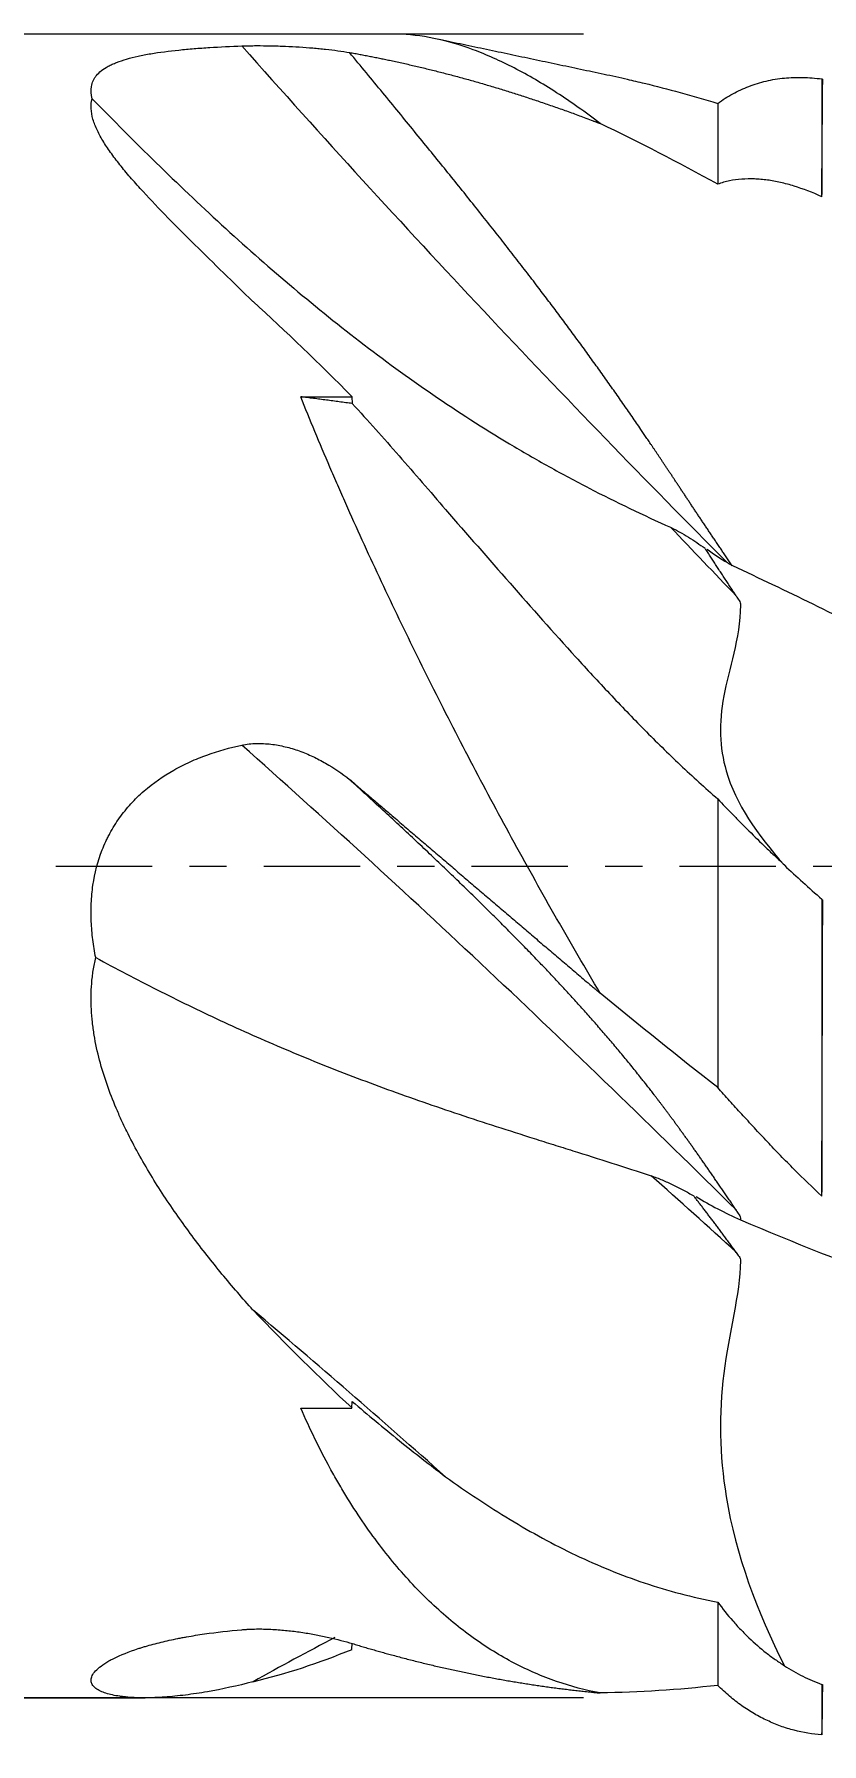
# Model space of a CAD drawing. Header units: millimetres. Extents: x -62 to 115, y -62 to 32.
# Drawn here: x 21 to 30, y -10.03 to 9.5 of the extents above; entities that cross this region are included whole.
import ezdxf

# ---------------------------------------------------------------- set-up
doc = ezdxf.new("R2010")
doc.units = ezdxf.units.MM
doc.linetypes.add('CENTER', pattern=[47.5, 22, -8.5, 8.5, -8.5])
for name, color, linetype in [('1', 4, 'Continuous'), ('SK2', 7, 'Continuous'), ('SK4', 2, 'CENTER')]:
    doc.layers.add(name, color=color, linetype=linetype)
doc.styles.add('iso_b_vert', font='simplex.shx')
doc.dimstyles.get("Standard").update_dxf_attribs({"dimtxt": 0.18, "dimasz": 0.18, "dimexe": 0.18, "dimexo": 0.0625, "dimgap": 0.09, "dimtad": 1, "dimzin": 0, "dimdsep": 52, "dimtxsty": 'Standard', "dimcen": 0.09, "dimadec": 0, "dimazin": 0, "dimtfac": 1, "dimtdec": 4, "dimtofl": 0, "dimtmove": 0, "dimatfit": 3, "dimfxl": 1, "dimtolj": 1, "dimtzin": 0, "dimarcsym": 0})

# ---------------------------------------------------------------- blocks, each defined once
blk = doc.blocks.new('_U0')
at = {"layer": 'SK2', "lineweight": 13}
for p, q in [((0, -1.5875), (0, -51.193445)), ((92, -11.6375), (92, -51.193445)), ((92, -49.193445), (0, -49.193445))]:
    blk.add_line(p, q, dxfattribs=at)
at = {"layer": 'SK2', "lineweight": 18}
for points in [[(0, -49.193445), (3.499998, -48.732661), (3.500002, -49.654229)], [(92, -49.193445), (88.500002, -49.654229), (88.499998, -48.732661)]]:
    blk.add_solid(points, dxfattribs=at)
at = {"layer": 'SK2', "lineweight": 18, "insert": (44.095034, -48.160811), "char_height": 3.5, "attachment_point": 7, "line_spacing_factor": 1.084337, "style": 'iso_b_vert'}
blk.add_mtext('\\W0.6740;92', dxfattribs=at)
blk = doc.blocks.new('_U2')
at = {"layer": 'SK2', "lineweight": 13}
for p, q in [((1.997679, -11.0875), (1.997679, -44.193445)), ((92, -11.6375), (92, -44.193445)), ((92, -42.193445), (1.997679, -42.193445))]:
    blk.add_line(p, q, dxfattribs=at)
at = {"layer": 'SK2', "lineweight": 18}
for points in [[(1.997679, -42.193445), (5.497677, -41.732661), (5.497681, -42.654229)], [(92, -42.193445), (88.500002, -42.654229), (88.499998, -41.732661)]]:
    blk.add_solid(points, dxfattribs=at)
at = {"layer": 'SK2', "lineweight": 18, "insert": (45.093873, -41.160811), "char_height": 3.5, "attachment_point": 7, "line_spacing_factor": 1.084337, "style": 'iso_b_vert'}
blk.add_mtext('\\W0.6740;90', dxfattribs=at)

msp = doc.modelspace()

# ---------------------------------------------------------------- linework, layer by layer
at = {"layer": '1', "lineweight": 18}
for p, q in [((25.123, 9.5), (1.998, 9.5)), ((24.047, 5.359), (24.633, 5.359)), ((24.633, 5.359), (24.636, 5.282)), ((24.047, -6.19), (24.633, -6.19)), ((24.633, -6.19), (24.636, -6.115)), ((24.633, -8.946), (24.635, -8.878)), ((1.998, -9.5), (22.271, -9.5))]:
    msp.add_line(p, q, dxfattribs=at)
at = {"layer": '1', "lineweight": 13}
for centre, major_axis, ratio, start_param, end_param in [((31.838, 48.234), (39.038, -62.673), 0.407204, -1.174262, -1.054367), ((31.838, 44.83), (40.219, -61.922), 0.381374, -1.116378, -1.100248), ((31.838, -45.769), (42.017, -60.716), 0.333416, 2.080158, 2.202246), ((31.838, -52.374), (39.946, -62.098), 0.387669, 2.173539, 2.194475)]:
    msp.add_ellipse(centre, major_axis=major_axis, ratio=ratio, start_param=start_param, end_param=end_param, dxfattribs=at)
at = {"layer": '1', "lineweight": 18}
for centre, major_axis, ratio, start_param, end_param in [((24.256, 0), (7.129, -9.209), 0.327339, 1.921999, 2.068331), ((29.364, -53.965), (38.422, -59.728), 0.387669, 2.194901, 2.244193), ((24.256, 0), (7.104, -9.199), 0.334083, -1.260035, -1.113702), ((29.364, -74.614), (-16.333, -69.116), 0.604507, -2.658916, -2.637903), ((24.256, 0), (4.614, 8.942), 0.695025, -2.600553, -2.45422)]:
    msp.add_ellipse(centre, major_axis=major_axis, ratio=ratio, start_param=start_param, end_param=end_param, dxfattribs=at)
for points, degree, knots in [([(27.467, 8.48), (27.3, 8.609), (27.134, 8.726), (26.808, 8.938), (26.646, 9.032), (26.407, 9.155), (26.328, 9.193), (26.17, 9.263), (26.093, 9.295), (25.863, 9.379), (25.714, 9.422), (25.425, 9.482), (25.284, 9.498), (25.138, 9.5), (25.128, 9.5), (25.119, 9.5)], 3, [0, 0, 0, 0, 0.197205, 0.197205, 0.394409, 0.394409, 0.493012, 0.493012, 0.591614, 0.591614, 0.788818, 0.788818, 0.986023, 0.986023, 1, 1, 1, 1]), ([(21.666, 8.763), (21.653, 8.812), (21.649, 8.859), (21.66, 8.925), (21.666, 8.946), (21.68, 8.978), (21.686, 8.988), (21.698, 9.008), (21.705, 9.018), (21.745, 9.067), (21.789, 9.102), (21.862, 9.141), (21.877, 9.149), (21.91, 9.163), (21.961, 9.185), (22.056, 9.217), (22.143, 9.239), (22.213, 9.254), (22.236, 9.259), (22.285, 9.268), (22.31, 9.273), (22.436, 9.294), (22.543, 9.308), (22.712, 9.325), (22.769, 9.331), (22.858, 9.338), (22.887, 9.34), (22.947, 9.344), (22.977, 9.346), (23.128, 9.356), (23.25, 9.361), (23.374, 9.366)], 3, [0, 0, 0, 0, 0.125, 0.125, 0.1875, 0.1875, 0.21875, 0.21875, 0.25, 0.25, 0.375, 0.375, 0.40625, 0.40625, 0.4375, 0.5, 0.5625, 0.5625, 0.59375, 0.59375, 0.625, 0.625, 0.75, 0.75, 0.8125, 0.8125, 0.84375, 0.84375, 0.875, 0.875, 1, 1, 1, 1]), ([(23.374, 9.366), (23.388, 9.366), (23.402, 9.367), (23.43, 9.367), (23.444, 9.368), (23.485, 9.369), (23.513, 9.369), (23.596, 9.369), (23.652, 9.369), (23.735, 9.367), (23.763, 9.366), (23.818, 9.365), (23.845, 9.364), (23.926, 9.36), (23.978, 9.358), (24.083, 9.351), (24.134, 9.347), (24.21, 9.341), (24.235, 9.338), (24.284, 9.334), (24.308, 9.331), (24.428, 9.318), (24.519, 9.306), (24.605, 9.291)], 3, [0, 0, 0, 0, 0.03125, 0.03125, 0.0625, 0.0625, 0.125, 0.125, 0.25, 0.25, 0.3125, 0.3125, 0.375, 0.375, 0.5, 0.5, 0.625, 0.625, 0.6875, 0.6875, 0.75, 0.75, 1, 1, 1, 1]), ([(28.976, 3.43), (28.966, 3.445), (28.946, 3.475), (28.916, 3.52), (28.886, 3.564), (28.856, 3.607), (28.827, 3.65), (28.798, 3.693), (28.77, 3.735), (28.741, 3.777), (28.714, 3.818), (28.686, 3.859), (28.659, 3.9), (28.632, 3.94), (28.606, 3.979), (28.58, 4.018), (28.554, 4.056), (28.529, 4.094), (28.504, 4.132), (28.48, 4.169), (28.455, 4.205), (28.432, 4.241), (28.408, 4.276), (28.385, 4.311), (28.362, 4.346), (28.339, 4.38), (28.317, 4.413), (28.296, 4.446), (28.274, 4.478), (28.253, 4.509), (28.232, 4.541), (28.212, 4.571), (28.192, 4.601), (28.172, 4.631), (28.153, 4.66), (28.134, 4.688), (28.115, 4.716), (28.097, 4.743), (28.079, 4.77), (28.062, 4.796), (28.044, 4.822), (28.028, 4.847), (28.011, 4.871), (27.995, 4.895), (27.979, 4.918), (27.964, 4.941), (27.949, 4.963), (27.905, 5.027), (27.832, 5.134), (27.728, 5.283), (27.623, 5.433), (27.517, 5.583), (27.409, 5.733), (27.301, 5.883), (27.191, 6.034), (27.079, 6.185), (26.967, 6.336), (26.853, 6.487), (26.732, 6.646), (26.602, 6.816), (26.461, 6.997), (26.316, 7.183), (26.166, 7.373), (26.011, 7.567), (25.852, 7.767), (25.687, 7.97), (25.518, 8.179), (25.345, 8.392), (25.166, 8.61), (24.983, 8.833), (24.796, 9.06), (24.669, 9.213), (24.605, 9.291)], 3, [0, 0, 0, 0, 0.007958, 0.01582, 0.023586, 0.031255, 0.038828, 0.046304, 0.053683, 0.060967, 0.068153, 0.075243, 0.082237, 0.089134, 0.095935, 0.102639, 0.109246, 0.115757, 0.122172, 0.128489, 0.134711, 0.140836, 0.146864, 0.152796, 0.158631, 0.164369, 0.170012, 0.175557, 0.181006, 0.186359, 0.191615, 0.196774, 0.201837, 0.206804, 0.211674, 0.216448, 0.221125, 0.225705, 0.23019, 0.234577, 0.238869, 0.243064, 0.247162, 0.251164, 0.25507, 0.258879, 0.262592, 0.266209, 0.291197, 0.316246, 0.341357, 0.36653, 0.391766, 0.417065, 0.442428, 0.467855, 0.493347, 0.518905, 0.544529, 0.574549, 0.605403, 0.637093, 0.669618, 0.70298, 0.737177, 0.772211, 0.808082, 0.84479, 0.882335, 0.920719, 0.95994, 1, 1, 1, 1]), ([(24.607, 9.291), (25.091, 9.205), (25.664, 9.077), (26.236, 8.918), (26.808, 8.73), (27.38, 8.514), (27.467, 8.48)], 5, [0, 0, 0, 0, 0, 0, 0.847029, 1, 1, 1, 1, 1, 1]), ([(27.776, 8.985), (27.84, 8.971), (27.906, 8.956), (28.106, 8.908), (28.242, 8.872), (28.522, 8.795), (28.665, 8.754), (28.811, 8.71)], 3, [0, 0, 0, 0, 0.196707, 0.196707, 0.598353, 0.598353, 1, 1, 1, 1]), ([(28.811, 8.71), (28.866, 8.75), (28.923, 8.787), (29.012, 8.835), (29.042, 8.851), (29.104, 8.879), (29.136, 8.892), (29.231, 8.929), (29.297, 8.949), (29.398, 8.973), (29.433, 8.98), (29.502, 8.991), (29.537, 8.996), (29.572, 8.999)], 3, [0, 0, 0, 0, 0.25, 0.25, 0.375, 0.375, 0.5, 0.5, 0.75, 0.75, 0.875, 0.875, 1, 1, 1, 1]), ([(29.572, 8.998), (29.642, 9.005), (29.712, 9.008), (29.855, 9.005), (29.927, 8.999), (30, 8.989)], 3, [0, 0, 0, 0, 0.5, 0.5, 1, 1, 1, 1]), ([(30, 7.669), (30.001, 7.821), (30.002, 7.963), (30.004, 8.226), (30.005, 8.347), (30.006, 8.485), (30.006, 8.512), (30.006, 8.565), (30.007, 8.591), (30.007, 8.665), (30.008, 8.712), (30.009, 8.844), (30.01, 8.922), (30.01, 8.987)], 3, [0, 0, 0, 0, 0.25, 0.25, 0.5, 0.5, 0.5625, 0.5625, 0.625, 0.625, 0.75, 0.75, 1, 1, 1, 1]), ([(23.502, 6.446), (23.388, 6.557), (23.276, 6.666), (23.055, 6.882), (22.946, 6.989), (22.813, 7.12), (22.786, 7.146), (22.734, 7.198), (22.656, 7.276), (22.58, 7.353), (22.431, 7.505), (22.336, 7.605), (22.201, 7.752), (22.158, 7.8), (22.095, 7.872), (22.074, 7.896), (22.034, 7.944), (22.015, 7.968), (21.958, 8.039), (21.922, 8.086), (21.855, 8.178), (21.825, 8.223), (21.769, 8.312), (21.745, 8.356), (21.714, 8.421), (21.704, 8.443), (21.688, 8.486), (21.68, 8.507), (21.662, 8.569), (21.655, 8.61), (21.651, 8.689), (21.655, 8.727), (21.666, 8.763)], 3, [0, 0, 0, 0, 0.125, 0.125, 0.25, 0.25, 0.28125, 0.28125, 0.3125, 0.375, 0.375, 0.5, 0.5, 0.5625, 0.5625, 0.59375, 0.59375, 0.625, 0.625, 0.6875, 0.6875, 0.75, 0.75, 0.8125, 0.8125, 0.84375, 0.84375, 0.875, 0.875, 0.9375, 0.9375, 1, 1, 1, 1]), ([(21.666, 8.763), (21.906, 8.517), (22.149, 8.273), (22.641, 7.792), (22.89, 7.556), (23.397, 7.091), (23.655, 6.864), (24.18, 6.419), (24.447, 6.203), (24.993, 5.783), (25.272, 5.58), (25.842, 5.189), (26.133, 5.002), (26.58, 4.734), (26.731, 4.647), (26.959, 4.52), (27.036, 4.478), (27.189, 4.396), (27.266, 4.355), (27.65, 4.156), (27.961, 4.007), (28.273, 3.868)], 3, [0, 0, 0, 0, 0.125, 0.125, 0.25, 0.25, 0.375, 0.375, 0.5, 0.5, 0.625, 0.625, 0.75, 0.75, 0.8125, 0.8125, 0.84375, 0.84375, 0.875, 0.875, 1, 1, 1, 1]), ([(28.811, 8.71), (28.811, 8.709), (28.811, 8.668), (28.811, 8.543), (28.811, 8.232), (28.811, 7.947), (28.811, 7.787)], 3, [0, 0, 0, 0, 0.004457, 0.33875, 0.673044, 1, 1, 1, 1]), ([(30, 7.644), (29.893, 7.693), (29.788, 7.733), (29.632, 7.781), (29.58, 7.795), (29.479, 7.818), (29.428, 7.827), (29.353, 7.837), (29.328, 7.84), (29.279, 7.844), (29.254, 7.846), (29.181, 7.848), (29.133, 7.847), (29.038, 7.84), (28.992, 7.834), (28.9, 7.815), (28.855, 7.803), (28.811, 7.787)], 3, [0, 0, 0, 0, 0.25, 0.25, 0.375, 0.375, 0.5, 0.5, 0.5625, 0.5625, 0.625, 0.625, 0.75, 0.75, 0.875, 0.875, 1, 1, 1, 1]), ([(27.467, -1.452), (27.3, -1.17), (27.134, -0.886), (26.808, -0.313), (26.646, -0.024), (26.407, 0.413), (26.328, 0.559), (26.17, 0.852), (26.093, 0.999), (25.863, 1.436), (25.714, 1.726), (25.425, 2.303), (25.284, 2.589), (25.011, 3.158), (24.879, 3.44), (24.687, 3.861), (24.624, 4.001), (24.532, 4.209), (24.501, 4.279), (24.441, 4.417), (24.411, 4.486), (24.322, 4.692), (24.265, 4.827), (24.154, 5.096), (24.1, 5.228), (24.047, 5.359)], 3, [0, 0, 0, 0, 0.125, 0.125, 0.25, 0.25, 0.3125, 0.3125, 0.375, 0.375, 0.5, 0.5, 0.625, 0.625, 0.75, 0.75, 0.8125, 0.8125, 0.84375, 0.84375, 0.875, 0.875, 0.9375, 0.9375, 1, 1, 1, 1]), ([(24.636, 5.282), (24.815, 5.087), (24.993, 4.888), (25.348, 4.484), (25.525, 4.279), (25.701, 4.07)], 3, [0, 0, 0, 0, 0.5, 0.5, 1, 1, 1, 1]), ([(25.701, 4.07), (25.946, 3.792), (26.191, 3.511), (26.685, 2.949), (26.934, 2.667), (27.316, 2.247), (27.445, 2.108), (27.705, 1.831), (27.837, 1.694), (28.106, 1.422), (28.242, 1.288), (28.522, 1.023), (28.665, 0.893), (28.811, 0.766)], 3, [0, 0, 0, 0, 0.25, 0.25, 0.5, 0.5, 0.625, 0.625, 0.75, 0.75, 0.875, 0.875, 1, 1, 1, 1]), ([(28.273, 3.868), (28.291, 3.86), (28.308, 3.851), (28.343, 3.833), (28.36, 3.824), (28.411, 3.795), (28.444, 3.775), (28.509, 3.735), (28.541, 3.714), (28.604, 3.672), (28.635, 3.651), (28.667, 3.629)], 3, [0, 0, 0, 0, 0.125, 0.125, 0.25, 0.25, 0.5, 0.5, 0.75, 0.75, 1, 1, 1, 1]), ([(29.023, 3.084), (29.012, 3.101), (28.989, 3.136), (28.955, 3.187), (28.922, 3.237), (28.89, 3.287), (28.857, 3.336), (28.825, 3.385), (28.794, 3.433), (28.763, 3.481), (28.732, 3.528), (28.702, 3.575), (28.682, 3.606), (28.672, 3.621)], 3, [0, 0, 0, 0, 0.097232, 0.193201, 0.287905, 0.381344, 0.473519, 0.564429, 0.654074, 0.742454, 0.829568, 0.915417, 1, 1, 1, 1]), ([(28.979, 3.432), (29.592, 3.146), (30.203, 2.846), (31.119, 2.378), (31.578, 2.139), (32.037, 1.896), (32.343, 1.732), (32.496, 1.649), (33.262, 1.235), (33.87, 0.899), (35.084, 0.223), (35.69, -0.117), (36.901, -0.792), (37.507, -1.128), (38.42, -1.624), (38.877, -1.87), (39.336, -2.112), (39.566, -2.232), (39.642, -2.272), (39.795, -2.351), (40.483, -2.707), (41.167, -3.046), (42.378, -3.618), (42.983, -3.888), (44.113, -4.359), (44.639, -4.564), (45.167, -4.754)], 3, [0, 0, 0, 0, 0.112733, 0.112733, 0.1691, 0.197283, 0.197283, 0.225466, 0.225466, 0.3382, 0.3382, 0.450933, 0.450933, 0.563666, 0.563666, 0.620033, 0.648216, 0.648216, 0.662308, 0.662308, 0.676399, 0.789132, 0.789132, 0.901866, 0.901866, 1, 1, 1, 1]), ([(29.071, 2.98), (29.071, 2.98), (29.064, 2.591), (28.812, 1.912), (28.845, 0.953), (29.261, 0.36), (29.572, 0.008)], 3, [0, 0, 0, 0, 0.00002, 0.291896, 0.583772, 1, 1, 1, 1]), ([(29.023, 3.084), (29.033, 3.067), (29.048, 3.042), (29.072, 3.007), (29.071, 2.989), (29.071, 2.98)], 3, [0, 0, 0, 0, 0.499751, 0.750252, 1, 1, 1, 1]), ([(21.706, -1.046), (21.699, -1.012), (21.693, -0.978), (21.682, -0.909), (21.677, -0.875), (21.664, -0.772), (21.658, -0.703), (21.652, -0.565), (21.652, -0.496), (21.656, -0.392), (21.659, -0.357), (21.665, -0.288), (21.669, -0.253), (21.694, -0.08), (21.729, 0.054), (21.792, 0.216), (21.806, 0.248), (21.828, 0.295), (21.835, 0.311), (21.851, 0.342), (21.891, 0.42), (21.974, 0.552), (22.061, 0.659), (22.131, 0.736), (22.155, 0.761), (22.205, 0.81), (22.231, 0.834), (22.362, 0.948), (22.476, 1.027), (22.628, 1.113), (22.659, 1.129), (22.721, 1.161), (22.752, 1.176), (22.847, 1.219), (22.911, 1.244), (23.106, 1.315), (23.239, 1.352), (23.374, 1.381)], 3, [0, 0, 0, 0, 0.03125, 0.03125, 0.0625, 0.0625, 0.125, 0.125, 0.1875, 0.1875, 0.21875, 0.21875, 0.25, 0.25, 0.375, 0.375, 0.40625, 0.40625, 0.421875, 0.421875, 0.4375, 0.5, 0.5625, 0.5625, 0.59375, 0.59375, 0.625, 0.625, 0.75, 0.75, 0.78125, 0.78125, 0.8125, 0.8125, 0.875, 0.875, 1, 1, 1, 1]), ([(23.374, 1.381), (23.429, 1.392), (23.485, 1.398), (23.568, 1.4), (23.596, 1.4), (23.652, 1.397), (23.68, 1.395), (23.763, 1.385), (23.817, 1.375), (23.925, 1.349), (23.978, 1.333), (24.057, 1.305), (24.083, 1.295), (24.134, 1.273), (24.16, 1.262), (24.235, 1.227), (24.284, 1.201), (24.428, 1.119), (24.519, 1.057), (24.605, 0.987)], 3, [0, 0, 0, 0, 0.125, 0.125, 0.1875, 0.1875, 0.25, 0.25, 0.375, 0.375, 0.5, 0.5, 0.5625, 0.5625, 0.625, 0.625, 0.75, 0.75, 1, 1, 1, 1]), ([(29.023, -3.932), (29.012, -3.916), (28.991, -3.884), (28.959, -3.837), (28.928, -3.79), (28.897, -3.745), (28.866, -3.7), (28.836, -3.655), (28.806, -3.612), (28.776, -3.569), (28.747, -3.527), (28.718, -3.485), (28.69, -3.445), (28.662, -3.404), (28.634, -3.365), (28.607, -3.326), (28.58, -3.288), (28.554, -3.251), (28.528, -3.214), (28.502, -3.178), (28.477, -3.142), (28.452, -3.108), (28.427, -3.073), (28.403, -3.04), (28.379, -3.007), (28.356, -2.975), (28.332, -2.943), (28.31, -2.912), (28.287, -2.882), (28.265, -2.852), (28.244, -2.823), (28.223, -2.795), (28.202, -2.767), (28.181, -2.74), (28.161, -2.713), (28.141, -2.687), (28.122, -2.661), (28.103, -2.636), (28.084, -2.612), (28.066, -2.588), (28.048, -2.565), (28.031, -2.543), (28.014, -2.521), (27.997, -2.499), (27.981, -2.479), (27.965, -2.458), (27.949, -2.439), (27.905, -2.383), (27.832, -2.292), (27.728, -2.165), (27.623, -2.04), (27.517, -1.916), (27.409, -1.792), (27.301, -1.669), (27.191, -1.547), (27.079, -1.425), (26.967, -1.304), (26.853, -1.183), (26.732, -1.056), (26.602, -0.922), (26.461, -0.779), (26.316, -0.633), (26.166, -0.484), (26.011, -0.332), (25.852, -0.177), (25.687, -0.02), (25.518, 0.141), (25.345, 0.305), (25.166, 0.471), (24.983, 0.641), (24.796, 0.813), (24.669, 0.929), (24.605, 0.987)], 3, [0, 0, 0, 0, 0.008265, 0.016429, 0.024491, 0.032451, 0.04031, 0.048067, 0.055723, 0.063277, 0.070729, 0.07808, 0.085329, 0.092476, 0.099522, 0.106466, 0.113308, 0.120048, 0.126687, 0.133224, 0.13966, 0.145993, 0.152225, 0.158356, 0.164384, 0.170311, 0.176137, 0.18186, 0.187482, 0.193002, 0.198421, 0.203737, 0.208953, 0.214066, 0.219078, 0.223988, 0.228797, 0.233504, 0.238109, 0.242613, 0.247015, 0.251316, 0.255515, 0.259612, 0.263608, 0.267503, 0.271295, 0.274987, 0.299676, 0.324425, 0.349236, 0.374108, 0.399042, 0.424038, 0.449098, 0.474221, 0.499408, 0.52466, 0.549977, 0.579638, 0.610124, 0.641434, 0.673571, 0.706533, 0.740321, 0.774936, 0.810378, 0.846647, 0.883743, 0.921667, 0.960419, 1, 1, 1, 1]), ([(24.607, 0.988), (25.091, 0.575), (25.664, 0.086), (26.236, -0.405), (26.808, -0.894), (27.38, -1.378), (27.467, -1.452)], 5, [0, 0, 0, 0, 0, 0, 0.847029, 1, 1, 1, 1, 1, 1]), ([(28.811, 0.766), (28.811, 0.761), (28.811, 0.395), (28.811, -0.343), (28.811, -1.444), (28.811, -2.174), (28.811, -2.53)], 3, [0, 0, 0, 0, 0.004457, 0.33875, 0.673044, 1, 1, 1, 1]), ([(28.811, 0.766), (28.866, 0.708), (28.923, 0.648), (29.012, 0.557), (29.042, 0.526), (29.104, 0.464), (29.136, 0.432), (29.231, 0.338), (29.297, 0.274), (29.398, 0.176), (29.433, 0.144), (29.502, 0.078), (29.537, 0.046), (29.572, 0.013)], 3, [0, 0, 0, 0, 0.25, 0.25, 0.375, 0.375, 0.5, 0.5, 0.75, 0.75, 0.875, 0.875, 1, 1, 1, 1]), ([(29.572, 0.008), (29.642, -0.056), (29.712, -0.12), (29.855, -0.249), (29.927, -0.314), (30, -0.38)], 3, [0, 0, 0, 0, 0.5, 0.5, 1, 1, 1, 1]), ([(30, -3.726), (30.001, -3.454), (30.002, -3.18), (30.004, -2.628), (30.005, -2.35), (30.006, -1.93), (30.006, -1.79), (30.007, -1.51), (30.008, -1.37), (30.009, -0.949), (30.01, -0.669), (30.01, -0.389)], 3, [0, 0, 0, 0, 0.25, 0.25, 0.5, 0.5, 0.625, 0.625, 0.75, 0.75, 1, 1, 1, 1]), ([(23.502, -5.073), (23.383, -4.938), (23.264, -4.801), (23.032, -4.518), (22.918, -4.373), (22.751, -4.15), (22.697, -4.074), (22.589, -3.921), (22.536, -3.844), (22.382, -3.609), (22.284, -3.448), (22.146, -3.198), (22.102, -3.113), (22.038, -2.984), (22.018, -2.941), (21.977, -2.853), (21.958, -2.809), (21.902, -2.676), (21.867, -2.586), (21.803, -2.404), (21.775, -2.312), (21.725, -2.124), (21.704, -2.028), (21.684, -1.906), (21.68, -1.882), (21.674, -1.833), (21.665, -1.76), (21.658, -1.686), (21.651, -1.539), (21.652, -1.44), (21.661, -1.317), (21.664, -1.292), (21.67, -1.242), (21.673, -1.217), (21.685, -1.143), (21.694, -1.094), (21.706, -1.046)], 3, [0, 0, 0, 0, 0.125, 0.125, 0.25, 0.25, 0.3125, 0.3125, 0.375, 0.375, 0.5, 0.5, 0.5625, 0.5625, 0.59375, 0.59375, 0.625, 0.625, 0.6875, 0.6875, 0.75, 0.75, 0.8125, 0.8125, 0.828125, 0.828125, 0.84375, 0.875, 0.875, 0.9375, 0.9375, 0.953125, 0.953125, 0.96875, 0.96875, 1, 1, 1, 1]), ([(21.706, -1.046), (21.937, -1.171), (22.17, -1.293), (22.644, -1.533), (22.884, -1.649), (23.371, -1.876), (23.619, -1.986), (24.123, -2.199), (24.38, -2.303), (24.903, -2.503), (25.171, -2.6), (25.717, -2.79), (25.996, -2.882), (26.424, -3.02), (26.568, -3.066), (26.787, -3.136), (26.86, -3.159), (27.007, -3.205), (27.081, -3.228), (27.451, -3.345), (27.749, -3.439), (28.049, -3.537)], 3, [0, 0, 0, 0, 0.125, 0.125, 0.25, 0.25, 0.375, 0.375, 0.5, 0.5, 0.625, 0.625, 0.75, 0.75, 0.8125, 0.8125, 0.84375, 0.84375, 0.875, 0.875, 1, 1, 1, 1]), ([(30, -3.77), (29.893, -3.67), (29.788, -3.568), (29.632, -3.413), (29.58, -3.36), (29.479, -3.255), (29.428, -3.202), (29.353, -3.123), (29.328, -3.096), (29.279, -3.044), (29.254, -3.017), (29.181, -2.938), (29.133, -2.886), (29.038, -2.782), (28.992, -2.731), (28.9, -2.63), (28.855, -2.58), (28.811, -2.53)], 3, [0, 0, 0, 0, 0.25, 0.25, 0.375, 0.375, 0.5, 0.5, 0.5625, 0.5625, 0.625, 0.625, 0.75, 0.75, 0.875, 0.875, 1, 1, 1, 1]), ([(28.049, -3.537), (28.093, -3.551), (28.135, -3.567), (28.219, -3.603), (28.259, -3.621), (28.34, -3.661), (28.38, -3.681), (28.459, -3.723), (28.498, -3.745), (28.537, -3.767)], 3, [0, 0, 0, 0, 0.25, 0.25, 0.5, 0.5, 0.75, 0.75, 1, 1, 1, 1]), ([(29.023, -4.413), (29.012, -4.398), (28.99, -4.368), (28.957, -4.324), (28.925, -4.28), (28.893, -4.237), (28.862, -4.195), (28.831, -4.153), (28.8, -4.112), (28.77, -4.072), (28.74, -4.032), (28.711, -3.994), (28.682, -3.956), (28.653, -3.918), (28.625, -3.881), (28.597, -3.845), (28.57, -3.81), (28.552, -3.786), (28.543, -3.775)], 3, [0, 0, 0, 0, 0.069034, 0.137197, 0.204489, 0.270911, 0.336461, 0.401141, 0.464949, 0.527885, 0.589951, 0.651144, 0.711466, 0.770917, 0.829495, 0.887202, 0.944037, 1, 1, 1, 1]), ([(28.564, -3.776), (28.645, -3.825), (28.727, -3.871), (28.895, -3.959), (28.981, -4), (29.07, -4.039)], 3, [0, 0, 0, 0, 0.5, 0.5, 1, 1, 1, 1]), ([(29.023, -3.932), (29.033, -3.948), (29.048, -3.973), (29.072, -4.008), (29.071, -4.027), (29.071, -4.037)], 3, [0, 0, 0, 0, 0.499751, 0.750252, 1, 1, 1, 1]), ([(29.071, -4.04), (29.682, -4.3), (30.29, -4.542), (31.085, -4.829), (31.271, -4.894), (31.458, -4.958)], 3, [0, 0, 0, 0, 0.765697, 0.765697, 1, 1, 1, 1]), ([(29.023, -4.413), (29.033, -4.429), (29.048, -4.451), (29.072, -4.484), (29.071, -4.501), (29.071, -4.51)], 3, [0, 0, 0, 0, 0.499751, 0.750252, 1, 1, 1, 1]), ([(29.071, -4.51), (29.071, -4.51), (29.064, -4.893), (28.812, -5.777), (28.845, -7.413), (29.261, -8.519), (29.572, -9.133)], 3, [0, 0, 0, 0, 0.00002, 0.291896, 0.583772, 1, 1, 1, 1]), ([(27.467, -9.444), (27.3, -9.413), (27.134, -9.37), (26.808, -9.256), (26.646, -9.187), (26.407, -9.062), (26.328, -9.017), (26.17, -8.92), (26.093, -8.868), (25.863, -8.704), (25.714, -8.581), (25.425, -8.311), (25.284, -8.164), (25.011, -7.842), (24.879, -7.668), (24.687, -7.386), (24.624, -7.289), (24.532, -7.137), (24.501, -7.086), (24.441, -6.981), (24.411, -6.928), (24.322, -6.766), (24.265, -6.655), (24.154, -6.427), (24.1, -6.31), (24.047, -6.19)], 3, [0, 0, 0, 0, 0.125, 0.125, 0.25, 0.25, 0.3125, 0.3125, 0.375, 0.375, 0.5, 0.5, 0.625, 0.625, 0.75, 0.75, 0.8125, 0.8125, 0.84375, 0.84375, 0.875, 0.875, 0.9375, 0.9375, 1, 1, 1, 1]), ([(24.636, -6.115), (24.815, -6.268), (24.993, -6.416), (25.348, -6.703), (25.525, -6.841), (25.701, -6.975)], 3, [0, 0, 0, 0, 0.5, 0.5, 1, 1, 1, 1]), ([(25.701, -6.975), (25.946, -7.15), (26.191, -7.313), (26.685, -7.612), (26.934, -7.748), (27.316, -7.93), (27.445, -7.987), (27.705, -8.093), (27.837, -8.142), (28.106, -8.232), (28.242, -8.273), (28.522, -8.347), (28.665, -8.379), (28.811, -8.407)], 3, [0, 0, 0, 0, 0.25, 0.25, 0.5, 0.5, 0.625, 0.625, 0.75, 0.75, 0.875, 0.875, 1, 1, 1, 1]), ([(28.811, -8.407), (28.811, -8.409), (28.811, -8.577), (28.811, -8.872), (28.811, -9.188), (28.811, -9.316), (28.811, -9.358)], 3, [0, 0, 0, 0, 0.004457, 0.33875, 0.673044, 1, 1, 1, 1]), ([(28.811, -8.407), (28.866, -8.482), (28.923, -8.553), (29.012, -8.655), (29.042, -8.688), (29.104, -8.752), (29.136, -8.784), (29.231, -8.875), (29.297, -8.932), (29.398, -9.012), (29.433, -9.038), (29.502, -9.087), (29.537, -9.11), (29.572, -9.133)], 3, [0, 0, 0, 0, 0.25, 0.25, 0.375, 0.375, 0.5, 0.5, 0.75, 0.75, 0.875, 0.875, 1, 1, 1, 1]), ([(23.502, -9.317), (23.325, -9.363), (23.15, -9.401), (22.939, -9.438), (22.897, -9.445), (22.814, -9.457), (22.772, -9.463), (22.65, -9.478), (22.571, -9.486), (22.418, -9.497), (22.343, -9.5), (22.202, -9.5), (22.134, -9.498), (22.055, -9.491), (22.04, -9.49), (22.009, -9.486), (21.994, -9.484), (21.95, -9.478), (21.922, -9.473), (21.843, -9.456), (21.797, -9.441), (21.74, -9.414), (21.723, -9.404), (21.701, -9.388), (21.695, -9.382), (21.683, -9.37), (21.677, -9.364), (21.663, -9.345), (21.657, -9.331), (21.652, -9.302), (21.652, -9.287), (21.659, -9.263), (21.662, -9.254), (21.67, -9.237), (21.675, -9.229), (21.694, -9.202), (21.711, -9.184), (21.753, -9.146), (21.778, -9.127), (21.816, -9.103), (21.824, -9.098), (21.84, -9.088), (21.848, -9.083), (21.874, -9.069), (21.893, -9.059), (21.99, -9.011), (22.083, -8.973), (22.205, -8.933), (22.219, -8.929), (22.246, -8.92), (22.288, -8.908), (22.332, -8.895), (22.421, -8.872), (22.482, -8.857), (22.578, -8.836), (22.611, -8.829), (22.66, -8.819), (22.677, -8.816), (22.71, -8.809), (22.794, -8.794), (22.879, -8.78), (23.087, -8.75), (23.229, -8.734), (23.374, -8.722)], 3, [0, 0, 0, 0, 0.125, 0.125, 0.15625, 0.15625, 0.1875, 0.1875, 0.25, 0.25, 0.3125, 0.3125, 0.375, 0.375, 0.390625, 0.390625, 0.40625, 0.40625, 0.4375, 0.4375, 0.5, 0.5, 0.53125, 0.53125, 0.546875, 0.546875, 0.5625, 0.5625, 0.59375, 0.59375, 0.625, 0.625, 0.640625, 0.640625, 0.65625, 0.65625, 0.6875, 0.6875, 0.71875, 0.71875, 0.726562, 0.726562, 0.734375, 0.734375, 0.75, 0.75, 0.8125, 0.8125, 0.820312, 0.820312, 0.828125, 0.84375, 0.84375, 0.875, 0.875, 0.890625, 0.890625, 0.898437, 0.898437, 0.90625, 0.9375, 0.9375, 1, 1, 1, 1]), ([(23.374, -8.722), (23.388, -8.72), (23.402, -8.719), (23.43, -8.718), (23.444, -8.717), (23.485, -8.715), (23.513, -8.714), (23.596, -8.713), (23.652, -8.714), (23.735, -8.718), (23.763, -8.72), (23.818, -8.724), (23.845, -8.727), (23.926, -8.734), (23.979, -8.741), (24.083, -8.755), (24.134, -8.764), (24.21, -8.777), (24.235, -8.782), (24.284, -8.792), (24.308, -8.797), (24.428, -8.823), (24.519, -8.846), (24.605, -8.871)], 3, [0, 0, 0, 0, 0.03125, 0.03125, 0.0625, 0.0625, 0.125, 0.125, 0.25, 0.25, 0.3125, 0.3125, 0.375, 0.375, 0.5, 0.5, 0.625, 0.625, 0.6875, 0.6875, 0.75, 0.75, 1, 1, 1, 1]), ([(24.607, -8.871), (25.091, -9.019), (25.664, -9.17), (26.236, -9.289), (26.808, -9.378), (27.38, -9.436), (27.467, -9.444)], 5, [0, 0, 0, 0, 0, 0, 0.847029, 1, 1, 1, 1, 1, 1]), ([(29.572, -9.135), (29.642, -9.178), (29.712, -9.218), (29.855, -9.289), (29.927, -9.32), (30, -9.347)], 3, [0, 0, 0, 0, 0.5, 0.5, 1, 1, 1, 1]), ([(30, -9.922), (29.893, -9.915), (29.788, -9.898), (29.632, -9.857), (29.58, -9.841), (29.479, -9.804), (29.428, -9.783), (29.353, -9.748), (29.328, -9.736), (29.279, -9.71), (29.254, -9.696), (29.181, -9.653), (29.133, -9.623), (29.038, -9.556), (28.992, -9.52), (28.9, -9.443), (28.855, -9.402), (28.811, -9.358)], 3, [0, 0, 0, 0, 0.25, 0.25, 0.375, 0.375, 0.5, 0.5, 0.5625, 0.5625, 0.625, 0.625, 0.75, 0.75, 0.875, 0.875, 1, 1, 1, 1]), ([(30, -9.922), (30.001, -9.921), (30.002, -9.909), (30.004, -9.86), (30.005, -9.824), (30.006, -9.752), (30.006, -9.725), (30.007, -9.665), (30.008, -9.633), (30.009, -9.526), (30.01, -9.444), (30.01, -9.35)], 3, [0, 0, 0, 0, 0.25, 0.25, 0.5, 0.5, 0.625, 0.625, 0.75, 0.75, 1, 1, 1, 1])]:
    msp.add_open_spline(points, degree=degree, knots=knots, dxfattribs=at)
for points, degree in [([(27.781, 8.984), (25.633, 9.438)], 1), ([(30, 8.989), (30.003, 8.988), (30.007, 8.988), (30.01, 8.987)], 3), ([(28.811, 7.787), (28.361, 8.035), (27.914, 8.267), (27.467, 8.48)], 3), ([(30, 7.644), (30, 7.652), (30, 7.661), (30, 7.669)], 3), ([(24.636, 5.282), (24.341, 5.321), (24.047, 5.359)], 2), ([(28.691, 3.618), (28.765, 3.564), (28.841, 3.513), (28.921, 3.465)], 3), ([(28.921, 3.465), (28.94, 3.453), (28.96, 3.442), (28.979, 3.431)], 3), ([(30, -0.38), (30.003, -0.383), (30.007, -0.386), (30.01, -0.389)], 3), ([(28.811, -2.53), (28.361, -2.179), (27.914, -1.819), (27.467, -1.452)], 3), ([(30, -3.77), (30, -3.755), (30, -3.74), (30, -3.726)], 3), ([(28.811, -9.358), (28.361, -9.409), (27.914, -9.438), (27.467, -9.444)], 3), ([(30, -9.347), (30.003, -9.348), (30.007, -9.349), (30.01, -9.35)], 3), ([(30, -9.922), (30, -9.922), (30, -9.922), (30, -9.922)], 3)]:
    msp.add_open_spline(points, degree=degree, dxfattribs=at)
at = {"layer": '1', "lineweight": 13}
for points in [[(30, 8.989), (30, 8.904), (30, 8.689), (30, 8.248), (30, 7.871), (30, 7.669)], [(30, -0.38), (30, -0.741), (30, -1.493), (30, -2.616), (30, -3.364), (30, -3.726)], [(30, -9.347), (30, -9.468), (30, -9.681), (30, -9.876), (30, -9.921), (30, -9.922)]]:
    msp.add_open_spline(points, degree=3, knots=[0, 0, 0, 0, 0.322322, 0.667888, 1, 1, 1, 1], dxfattribs=at)
at = {"layer": 'SK2', "lineweight": 13}
for p, q in [((27.279, 9.5), (14.882, 9.5)), ((27.279, -9.5), (14.882, -9.5))]:
    msp.add_line(p, q, dxfattribs=at)
at = {"layer": 'SK4', "lineweight": 18, "ltscale": 0.05}
msp.add_line((-50, 0), (92, 0), dxfattribs=at)

# ---------------------------------------------------------------- dimensions: what is measured, and where the dimension line sits
at = {"layer": 'SK2', "lineweight": 18}
for base, p2, picture, middle in [((0, -49.193), (0, 0), '_U0', (46, -49.193)), ((1.998, -42.193), (1.998, -9.5), '_U2', (46.999, -42.193))]:
    dim = msp.add_linear_dim(base=base, p1=(92, -10.05), p2=p2, dimstyle='Standard', override={"dimtxt": 3.5, "dimasz": 3.5, "dimexe": 2, "dimexo": 1.5875, "dimgap": 1.75, "dimtad": 1, "dimtih": 1, "dimtoh": 0, "dimdec": 2, "dimlfac": 1, "dimzin": 8, "dimdsep": 46, "dimlunit": 2, "dimpost": '<>', "dimtxsty": 'iso_b_vert', "dimsah": 1, "dimse1": 0, "dimse2": 0, "dimsd1": 0, "dimsd2": 0, "dimclrd": 2, "dimclre": 2, "dimclrt": 2, "dimtol": 0, "dimtm": -0.1, "dimtfac": 1, "dimtdec": 2, "dimtofl": 1, "dimtmove": 0, "dimtzin": 8, "dimlwd": 13, "dimlwe": 13}, dxfattribs=at)
    dim.commit()
    dim.dimension.update_dxf_attribs({"geometry": picture, "text_midpoint": middle})

doc.saveas('drawing.dxf')
